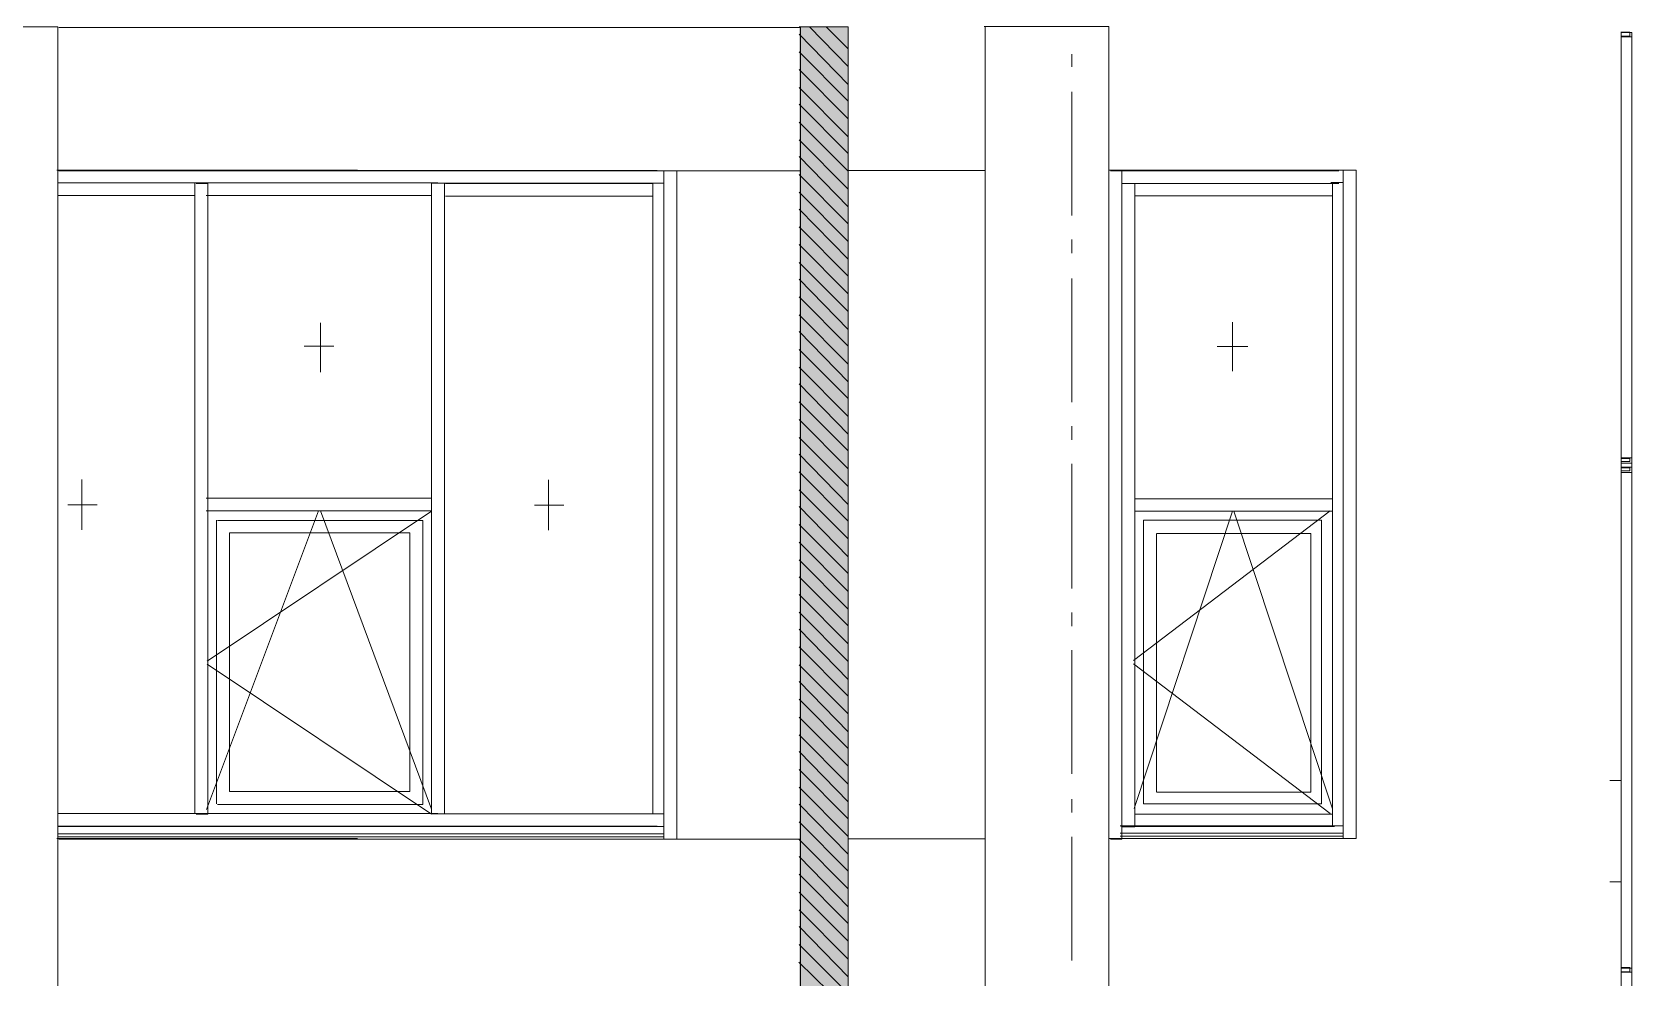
# Model space of a CAD drawing. Header units: millimetres. Extents: x -135211 to 49383, y -8033 to 228499.
# Drawn here: x -11950 to -5484, y 15279 to 19101 of the extents above; entities that cross this region are included whole.
import ezdxf

# ---------------------------------------------------------------- set-up
doc = ezdxf.new("R2010")
doc.units = ezdxf.units.MM
doc.layers.add('PDF _Геометрия', color=7, linetype='Continuous', true_color=0x1d1d1d)
doc.layers.add('PDF _Сплошная заливка', color=7, linetype='Continuous', true_color=0xffffff)

msp = doc.modelspace()

# ---------------------------------------------------------------- linework, layer by layer
at = {"layer": 'PDF _Геометрия', "color": 7, "lineweight": 9}
for points in [[(-17691.7, 15161.9), (-8844.4, 15161.9), (-8844.4, 19120.1), (-11841.3, 19120.1)], [(-12349.2, 19121.7), (-11845.1, 19121.7), (-11845.1, 15239.8), (-11845.1, 15841)], [(-11845.1, 19121.7), (-11845.1, 18541.8)], [(-8850.1, 15164.8), (-8651.4, 15164.8), (-8651.4, 19122.8), (-8850.1, 19122.8)], [(-7598.5, 15842.7), (-7598.5, 15241.6), (-7598.5, 19123.3), (-8102.5, 19123.3)], [(-7598.5, 19123.3), (-7598.5, 18543.4)], [(-5545.1, 15040.3), (-5527.8, 15040.3), (-5527.8, 15019.1), (-5527.8, 19083), (-5527.8, 16077.4), (-5574, 16077.4)], [(-5527.8, 19083), (-5527.8, 17381.3)], [(-5492.7, 19101.3), (-5526.4, 19101.3)], [(-5484, 15018.4), (-5484, 19082.3), (-5484, 15018.4), (-5484, 15001.4), (-5526.3, 15001.4)], [(-5526.3, 19082.3), (-5484, 19082.3), (-5484, 17380.6), (-5526.3, 17380.6)], [(-7747.7, 18961), (-7747.7, 19011.8)], [(-7747.7, 18359.9), (-7747.7, 18859.4)], [(-11849.5, 18543.7), (-10634.3, 18543.7)], [(-11266, 18542.2), (-11845.8, 18542.2)], [(-11843.8, 15891.2), (-9397.2, 15891.2), (-9422.2, 15891.2), (-9397.2, 15891.2), (-9397.2, 15942), (-9397.2, 17190.8), (-9397.2, 18465), (-9397.2, 18541.2)], [(-11841.3, 18540.1), (-8844.4, 18540.1), (-9344.2, 18540.1)], [(-10309.7, 18542.4), (-11266.5, 18542.4)], [(-9423.5, 18541.7), (-10308.2, 18541.7)], [(-9344.5, 15839.5), (-9344.5, 15915.7), (-9344.5, 17190), (-9344.5, 18464.2), (-9344.5, 18540.4)], [(-7592.1, 18540.6), (-7545.9, 18540.6), (-7545.9, 18489.8), (-7545.9, 17190.2), (-7545.9, 15916), (-7545.9, 15839.8), (-7592.1, 15839.8)], [(-7545.9, 18540.6), (-7545.9, 18464.4), (-7545.9, 17190.2), (-7545.9, 15890.5)], [(-7519.5, 18540.2), (-7545, 18540.2)], [(-6668.4, 18540.1), (-7519.3, 18540.1)], [(-6701.4, 18492.8), (-6650.9, 18492.8), (-6650.9, 17193.3), (-6650.9, 18467.5), (-6650.9, 18543.7)], [(-6676.5, 18543.7), (-6650.9, 18543.7), (-6650.9, 18492.8), (-6676.5, 18492.8)], [(-6648.7, 18542.8), (-6598.3, 18542.8), (-6598.3, 18466.6), (-6598.3, 17192.5), (-6598.3, 15918.3), (-6598.3, 15842.1), (-6648.7, 15842.1)], [(-11846.6, 18491.8), (-11292.4, 18491.8), (-11292.4, 18441), (-11846.6, 18441)], [(-11266, 18491.4), (-11845.8, 18491.4)], [(-11292.4, 18491.8), (-11292.4, 17192.2), (-11292.4, 15943.5)], [(-11239.7, 18438.1), (-11239.7, 18488.9), (-11286.1, 18488.9)], [(-11239.7, 18488.9), (-11239.7, 17189.3), (-11239.7, 15940.5), (-11286.1, 15940.5)], [(-10309.7, 18491.6), (-11266.5, 18491.6)], [(-11245.9, 18492), (-10336, 18492), (-10336, 18441.2), (-11245.9, 18441.2)], [(-10336, 18492), (-10336, 17192.4), (-10336, 15943.6)], [(-10283.4, 18440.3), (-10283.4, 18491.1), (-10333.9, 18491.1)], [(-10283.4, 18491.1), (-10283.4, 17191.5), (-10283.4, 15942.7), (-10333.9, 15942.7)], [(-9423.5, 18490.9), (-10308.2, 18490.9)], [(-10279.3, 18489.2), (-9441, 18489.2), (-9441, 18438.4), (-10279.3, 18438.4)], [(-9443.5, 18490.5), (-9397.2, 18490.5), (-9405.5, 18490.5)], [(-9441, 18489.2), (-9441, 17189.5), (-9441, 15940.7)], [(-9397.2, 15840.4), (-9397.2, 15916.6), (-9397.2, 17190.8), (-9397.2, 18490.5)], [(-7519.5, 18489.4), (-7545, 18489.4)], [(-7544.1, 18489), (-7493.2, 18489), (-7493.2, 17189.3), (-7493.2, 15889.7), (-7493.2, 15940.5)], [(-6668.4, 18489.3), (-7519.3, 18489.3)], [(-7495, 18438.9), (-6694.8, 18438.9), (-6694.8, 18489.7), (-6694.8, 17190.1), (-6694.8, 15890.5), (-6694.8, 15941.3), (-7495, 15941.3)], [(-6694.8, 18489.7), (-7495, 18489.7)], [(-7493.2, 18438.1), (-7493.2, 18489)], [(-7747.7, 18207.5), (-7747.7, 18262.5)], [(-7747.7, 17606.3), (-7747.7, 18105.9)], [(-10783.5, 17926.4), (-10783.5, 17727.4)], [(-7098.4, 17929.3), (-7098.4, 17730.4)], [(-10730.8, 17832.2), (-10849.5, 17832.2)], [(-7037, 17830.9), (-7160, 17830.9)], [(-7747.7, 17453.9), (-7747.7, 17509)], [(-17691.7, 15233.9), (-8844.4, 15233.9), (-8844.4, 15238.1), (-8844.4, 17342.1)], [(-8651.4, 17344.9), (-8651.4, 15241), (-8651.4, 15228.3), (-8651.4, 15164.8)], [(-7747.7, 16852.9), (-7747.7, 17356.6)], [(-5492.7, 17340.3), (-5526.4, 17340.3)], [(-11748.6, 17293.4), (-11748.6, 17090.2)], [(-9862.2, 17292.2), (-9862.2, 17088.9)], [(-5526.3, 17321.3), (-5484, 17321.3), (-5484, 15318.9), (-5526.3, 15318.9)], [(-5484, 17321.3), (-5484, 15318.9)], [(-11245.9, 17217.8), (-10336, 17217.8), (-10336, 17167), (-11245.9, 17167)], [(-11239.7, 17163.9), (-11239.7, 17214.7)], [(-7495, 17215.5), (-6694.8, 17215.5), (-6694.8, 17164.7), (-7495, 17164.7)], [(-7493.2, 17163.9), (-7493.2, 17214.7)], [(-11687.2, 17190.8), (-11805.7, 17190.8)], [(-10792.2, 17166.5), (-11245.1, 15960.1)], [(-10336, 17165), (-11242.1, 16559.6)], [(-10336, 15960.5), (-10784.5, 17167)], [(-9800.8, 17189.5), (-9919.6, 17189.5)], [(-6650.9, 15843), (-6650.9, 15919.2), (-6650.9, 17193.3), (-6650.9, 15893.8), (-7552.3, 15893.8)], [(-6703.5, 17166.8), (-7499, 16561.5)], [(-7098.4, 17165.4), (-7496, 15963.1)], [(-6694.8, 15962.4), (-7092.9, 17164.7)], [(-7747.7, 16700.5), (-7747.7, 16755.5)], [(-7747.7, 16103.6), (-7747.7, 16603.1)], [(-10336, 15941.5), (-11242.1, 16546.9)], [(-6703.5, 15943.4), (-7499, 16548.8)], [(-7747.7, 15947), (-7747.7, 16002)], [(-11266, 15943), (-11845.8, 15943)], [(-10309.7, 15943.2), (-11266.5, 15943.2)], [(-9423.5, 15942.4), (-10308.2, 15942.4)], [(-9443.5, 15942), (-9397.2, 15942), (-9422.2, 15942)], [(-10634.3, 15843), (-11849.5, 15843)], [(-7747.7, 15350.1), (-7747.7, 15849.6)], [(-6650.9, 15851.5), (-7552.3, 15851.5)], [(-7537.1, 15892.4), (-7549.4, 15892.4)], [(-7544.1, 15889.7), (-7493.2, 15889.7), (-7501.7, 15889.7)], [(-6701.4, 15893.8), (-6650.9, 15893.8), (-6659.4, 15893.8)], [(-6686, 15890.4), (-6694.5, 15890.4)], [(-9344.2, 15839.3), (-8844.4, 15839.3), (-11841.3, 15839.3)], [(-5574, 15666.8), (-5527.8, 15666.8), (-5527.8, 15163), (-5545.1, 15163)]]:
    msp.add_lwpolyline(points, dxfattribs=at)
at = {"layer": 'PDF _Геометрия', "lineweight": 9}
for points in [[(-8651.4, 18890), (-8850.1, 19093.2)], [(-8651.4, 18962), (-8808, 19122.8)], [(-8651.4, 19033.9), (-8740, 19122.8)], [(-8651.4, 18822.3), (-8850.1, 19021.2)], [(-8651.4, 18750.3), (-8850.1, 18949.3)], [(-8651.4, 18678.3), (-8850.1, 18877.3)], [(-8651.4, 18610.6), (-8850.1, 18809.6)], [(-8651.4, 18538.6), (-8850.1, 18737.6)], [(-8651.4, 18466.6), (-8850.1, 18665.6)], [(-8651.4, 18394.7), (-8850.1, 18597.9)], [(-8651.4, 18326.9), (-8850.1, 18525.9)], [(-8651.4, 18255), (-8850.1, 18453.9)], [(-8651.4, 18183.1), (-8850.1, 18386.2)], [(-8651.4, 18115.3), (-8850.1, 18314.3)], [(-8651.4, 18043.4), (-8850.1, 18242.3)], [(-8651.4, 17971.4), (-8850.1, 18170.4)], [(-8651.4, 17899.4), (-8850.1, 18102.6)], [(-8651.4, 17831.7), (-8850.1, 18030.7)], [(-8651.4, 17759.7), (-8850.1, 17958.7)], [(-8651.4, 17687.7), (-8850.1, 17890.9)], [(-8651.4, 17620), (-8850.1, 17819)], [(-8651.4, 17548), (-8850.1, 17747)], [(-8651.4, 17476.1), (-8850.1, 17679.3)], [(-8651.4, 17408.4), (-8850.1, 17607.3)], [(-8651.4, 17336.4), (-8850.1, 17535.4)], [(-8651.4, 17264.5), (-8850.1, 17463.4)], [(-8651.4, 17192.5), (-8850.1, 17395.7)], [(-8651.4, 17124.8), (-8850.1, 17323.7)], [(-8651.4, 17052.8), (-8850.1, 17251.8)], [(-8651.4, 16980.8), (-8850.1, 17184)], [(-8651.4, 16913.1), (-8850.1, 17112)], [(-8651.4, 16841.1), (-8850.1, 17040.1)], [(-8651.4, 16769.2), (-8850.1, 16968.1)], [(-8651.4, 16701.4), (-8850.1, 16900.4)], [(-8651.4, 16629.5), (-8850.1, 16828.4)], [(-8651.4, 16557.5), (-8850.1, 16756.5)], [(-8651.4, 16485.6), (-8850.1, 16688.8)], [(-8651.4, 16417.8), (-8850.1, 16616.8)], [(-8651.4, 16345.9), (-8850.1, 16544.8)], [(-8651.4, 16273.9), (-8850.1, 16477.1)], [(-8651.4, 16206.1), (-8850.1, 16405.1)], [(-8651.4, 16134.2), (-8850.1, 16333.1)], [(-8651.4, 16062.2), (-8850.1, 16261.2)], [(-8651.4, 15990.3), (-8850.1, 16193.4)], [(-8651.4, 15922.5), (-8850.1, 16121.5)], [(-8651.4, 15850.6), (-8850.1, 16049.6)], [(-8651.4, 15778.6), (-8850.1, 15981.8)], [(-8651.4, 15710.9), (-8850.1, 15909.9)], [(-8651.4, 15638.9), (-8850.1, 15837.9)], [(-8651.4, 15567), (-8850.1, 15770.2)], [(-8651.4, 15499.2), (-8850.1, 15698.2)], [(-8651.4, 15427.2), (-8850.1, 15626.2)], [(-8651.4, 15355.3), (-8850.1, 15554.2)], [(-8651.4, 15283.3), (-8850.1, 15486.5)], [(-8651.4, 15215.6), (-8850.1, 15414.5)], [(-8668.9, 15165.1), (-8850.8, 15342.9)]]:
    msp.add_lwpolyline(points, dxfattribs=at)
at = {"layer": 'PDF _Геометрия', "color": 7, "lineweight": 9}
for points in [[(-8648.9, 18541.7), (-8098.6, 18541.7), (-8098.6, 19121.7), (-8098.6, 15239.8), (-8098.6, 15841), (-8648.9, 15841), (-8098.6, 15841), (-8098.6, 18541.7)], [(-9344.5, 15839.5), (-9344.5, 18540.4)], [(-7598.5, 17193), (-7598.5, 15918.9), (-7598.5, 15842.7), (-7598.5, 18543.4), (-7598.5, 18467.2)], [(-7597.1, 15842.1), (-6598.3, 15842.1), (-6598.3, 18542.8), (-7597.1, 18542.8), (-6598.3, 18542.8), (-6598.3, 15842.1)], [(-5527.8, 15319.7), (-5527.8, 17322)], [(-11204.6, 17129.3), (-11204.6, 15982.1)], [(-11200.8, 15980.2), (-10371.1, 15980.2), (-10371.1, 17127.4), (-11200.8, 17127.4), (-10371.1, 17127.4), (-10371.1, 15980.2)], [(-11152.2, 16032), (-10423.7, 16032), (-10423.7, 17077.5), (-11152.2, 17077.5), (-10423.7, 17077.5), (-10423.7, 16032)], [(-11152, 17077.6), (-11152, 16032)], [(-7458.7, 15982.1), (-6738.6, 15982.1), (-6738.6, 17129.3), (-7458.7, 17129.3), (-6738.6, 17129.3), (-6738.6, 15982.1)], [(-7458.1, 17129.2), (-7458.1, 15982.1)], [(-7405.5, 17075.5), (-7405.5, 16029.9)], [(-7404.6, 16029.6), (-6782.5, 16029.6), (-6782.5, 17075.2), (-7404.6, 17075.2), (-6782.5, 17075.2), (-6782.5, 16029.6)], [(-11845.8, 15892.2), (-11266, 15892.2)], [(-9397.2, 15861.6), (-11843.8, 15861.6)], [(-11843.8, 15861.6), (-9397.2, 15861.6)], [(-11843.8, 15848.9), (-9397.2, 15848.9)], [(-11266.5, 15892.4), (-10309.7, 15892.4)], [(-10308.2, 15891.7), (-9423.5, 15891.7)], [(-6650.9, 15864.1), (-7552.3, 15864.1)], [(-7552.3, 15864.1), (-6650.9, 15864.1)], [(-7495, 15890.5), (-6694.8, 15890.5)]]:
    msp.add_lwpolyline(points, close=True, dxfattribs=at)
at = {"layer": 'PDF _Геометрия', "color": 7, "lineweight": 20}
for points in [[(-5527.8, 19084.9), (-5527.8, 19101.8)], [(-5527.8, 19099.9), (-5527.8, 19083)], [(-5526.4, 19101.3), (-5492.7, 19101.3), (-5492.7, 19084.4), (-5526.4, 19084.4)], [(-5526.3, 19082.3), (-5484, 19082.3), (-5484, 19099.3), (-5526.3, 19099.3)], [(-5527.8, 17381.3), (-5527.8, 17360.1)], [(-5527.8, 17366.2), (-5527.8, 17379)], [(-5527.8, 17343.1), (-5527.8, 17322)], [(-5527.8, 17328.2), (-5527.8, 17340.9)], [(-5526.4, 17378.4), (-5492.7, 17378.4), (-5492.7, 17365.7), (-5526.4, 17365.7)], [(-5526.4, 17340.3), (-5492.7, 17340.3), (-5492.7, 17327.6), (-5526.4, 17327.6)], [(-5526.3, 17359.4), (-5484, 17359.4), (-5484, 17380.6), (-5526.3, 17380.6)], [(-5526.3, 17321.3), (-5484, 17321.3), (-5484, 17342.5), (-5526.3, 17342.5)], [(-5527.8, 15304.7), (-5527.8, 15321.6)], [(-5527.8, 15319.7), (-5527.8, 15302.8)], [(-5526.4, 15321.1), (-5492.7, 15321.1), (-5492.7, 15304.2), (-5526.4, 15304.2)], [(-5526.3, 15302), (-5484, 15302), (-5484, 15318.9), (-5526.3, 15318.9)]]:
    msp.add_lwpolyline(points, dxfattribs=at)
at = {"layer": 'PDF _Сплошная заливка', "lineweight": 9, "transparency": 33554559}
msp.add_solid([(-8850.1, 19122.8), (-8651.4, 19122.8), (-8850.1, 15164.8), (-8651.4, 15164.8)], dxfattribs=at)

doc.saveas('drawing.dxf')
